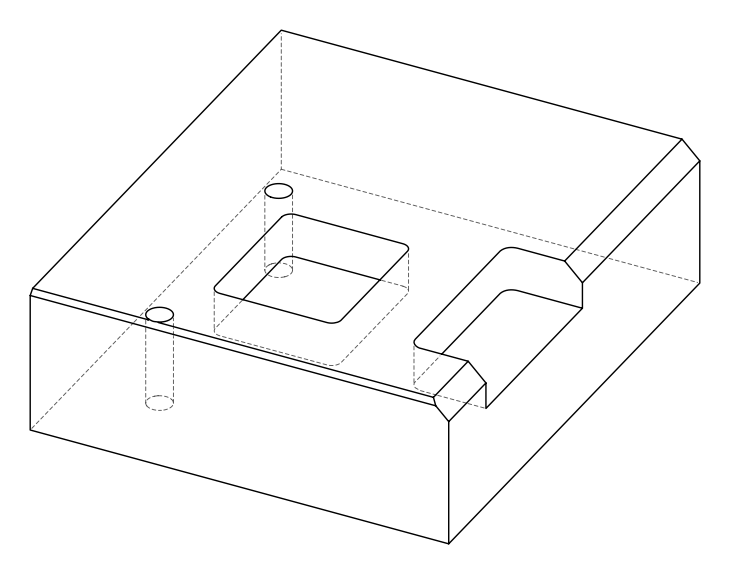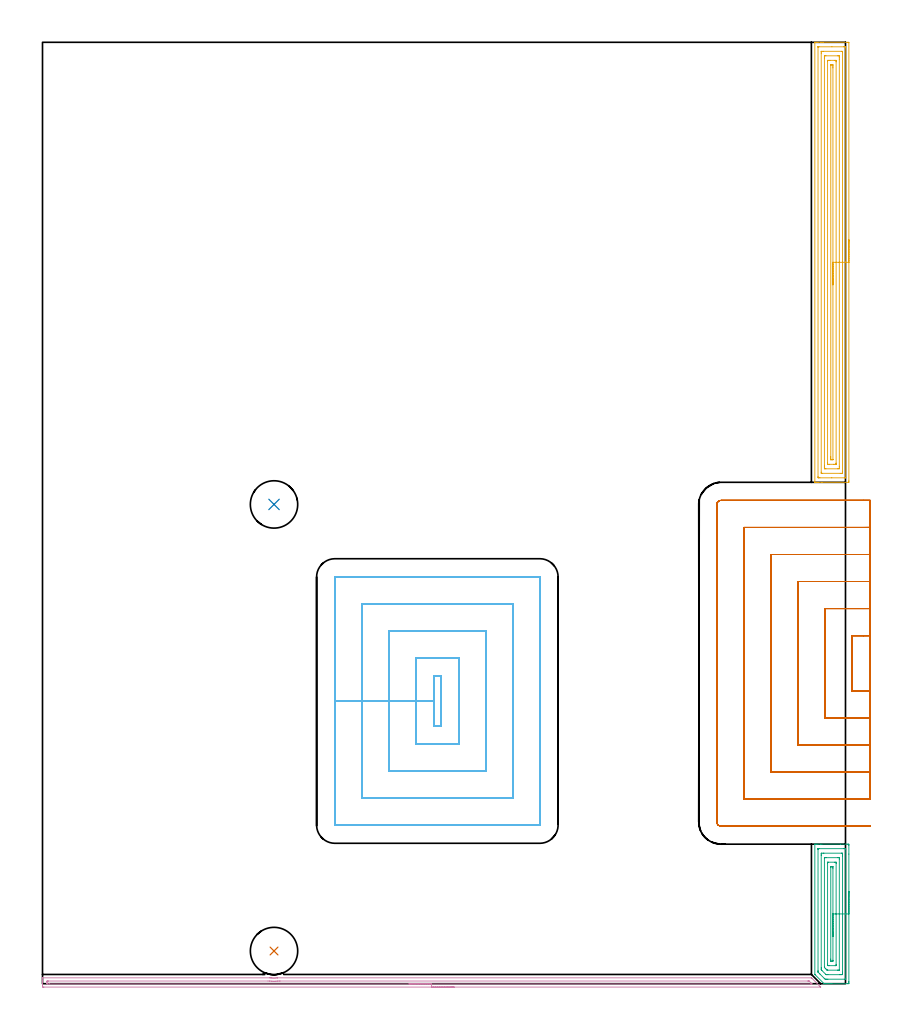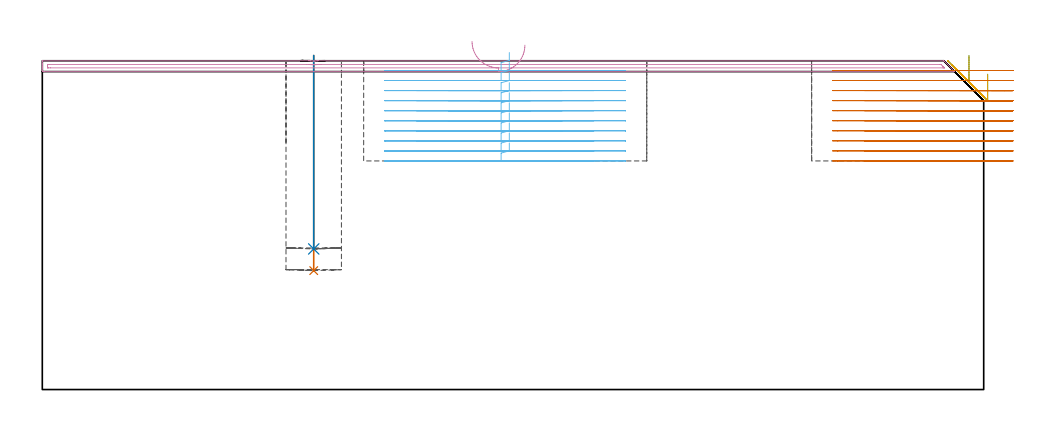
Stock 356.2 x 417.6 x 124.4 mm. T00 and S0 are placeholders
(PLAN: 7 operations, 2 tool changes, 79.7 min)
(1 INDEXABLE_INSERT_DRILL_BLIND_HOLE_FROM_SOLID | STEP1POCKET | NXT0302_013 | 0.33 min | 27376 mm3)
(2 INDEXABLE_INSERT_DRILL_BLIND_HOLE_FROM_SOLID_1 | STEP1POCKET_1 | NXT0302_013 | 0.29 min | 24543 mm3)
(3 AREA_MILL | FG_CHAMFER_SURFACE | UGT0205_001 | 3.17 min | 7876 mm3)
(4 AREA_MILL_1 | FG_CHAMFER_SURFACE_1 | UGT0205_001 | 5.66 min | 2883 mm3)
(5 AREA_MILL_2 | FG_CHAMFER_SURFACE_2 | UGT0205_001 | 9.6 min | 23075 mm3)
(6 MILL_RECTANGULAR_POCKET | POCKET_RECTANGULAR_STRAIGHT | NXT0201_012 | Follow Part, ap 4, ae 75% | 23.7 min | 510198 mm3)
(7 MILL_SLOT | SLOT_PARTIAL_RECTANGULAR | NXT0201_012 | Follow Part, ap 4, ae 75% | 36.95 min | 392804 mm3)
(TOOL NXT0302_013 | Index. Insert Drill 21mm [880-D2100L25-05] | D21 PA176 FL105 Z2)
(TOOL UGT0205_001 | Chamfer Mill 20 x 3 x 45 deg. | D20 FL50 Z2)
(TOOL NXT0201_012 | ENDMILL 16mm [2P460-1600-NA 1630] | D16 FL38 Z6)
(OP 1 INDEXABLE_INSERT_DRILL_BLIND_HOLE_FROM_SOLID)
G17 G21 G94 G90
T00 M6
G54
G17 G0 G90 X102.7 Y14.5 S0 M3
G43 Z134.4 H1
G94 G81 G98 Z45. F250. R126.4
G80
M5
M2
(OP 2 INDEXABLE_INSERT_DRILL_BLIND_HOLE_FROM_SOLID_1)
G17 G21 G94 G90
T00 M6
G54
G17 G0 G90 X102.7 Y212.6 S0 M3
G43 Z134.4 H1
G94 G81 G98 Z53.2 F250. R126.4
G80
M5
M2
(OP 3 AREA_MILL)
G17 G21 G94 G90
T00 M6
G54
G17 G0 G90 X357.7 Y40.95 S1061 M3
G43 Z134.4 H0
Z119.3
G94 G1 Y40.912 Z118.428 F250.
Y40.798 Z117.564
Y40.609 Z116.712
Y40.347 Z115.88
Y40.013 Z115.074
Y39.61 Z114.3
Y39.141 Z113.564
Y38.61 Z112.872
Y38.021 Z112.229
Y37.378 Z111.64
Y36.686 Z111.109
Y35.95 Z110.64
Y35.176 Z110.237
Y34.37 Z109.903
Y33.538 Z109.641
Y32.686 Z109.452
Y31.822 Z109.338
Y30.95 Z109.3
Y1.012
X357.699 Y0.606 Z109.301
X357.695 Y0.125 Z109.303
X357.692 Y0.009 Z109.306
X357.219 Y0. Z109.779
X350.15 Z116.844
X349.582 Z117.415
X349.266 Z117.73
X348.699 Z118.298
X348.383 Z118.613
X347.751 Z119.248
X347.248 Z119.752
X346.889 Y0.001 Z120.109
X346.694 Y0.01 Z120.304
X346.616 Y0.085 Z120.383
X346.539 Y0.16 Z120.458
X342.723 Y3.977 Z124.276
X342.627 Y4.075 Z124.37
X342.605 Y4.105 Z124.391
X342.6 Y4.175 Z124.4
Y61.741
X342.603 Y61.892 Z124.388
X342.614 Y61.9 Z124.376
X342.944 Z124.055
X343.333 Z123.666
X343.965 Z123.03
X345.164 Z121.832
X345.732 Z121.262
X353.984 Z113.013
X357.219 Z109.779
X357.505 Y61.897 Z109.492
X357.692 Y61.89 Z109.306
X357.699 Y61.702 Z109.299
X357.7 Y61.294 Z109.3
Y57.501
Y30.95
X356.286 Z110.714
Y2.391
X356.284 Y2.18 Z110.716
X356.282 Y2.075 Z110.718
X356.279 Y2.025 Z110.721
X356.273 Y2.01 Z110.727
X356.225 Y2.008 Z110.775
X355.837 Y2.001 Z111.163
X348.383 Z118.617
X347.884 Y2.003 Z119.116
X347.499 Y2.01 Z119.501
X347.133 Y2.029 Z119.867
X346.76 Y2.391 Z120.24
X344.849 Y4.301 Z122.151
X344.087 Y5.068 Z122.913
X344.035 Y5.126 Z122.965
X344.021 Y5.176 Z122.979
X344.019 Y5.279 Z122.981
X344.016 Y5.49 Z122.984
X344.014 Y5.911 Z122.986
Y59.509
X344.016 Y59.72 Z122.984
X344.018 Y59.825 Z122.982
X344.021 Y59.875 Z122.979
X344.027 Y59.89 Z122.973
X344.075 Y59.892 Z122.925
X344.463 Y59.899 Z122.537
X355.452 Y59.9 Z111.548
X355.95 Y59.898 Z111.05
X356.172 Y59.894 Z110.828
X356.275 Y59.89 Z110.725
X356.284 Y59.561 Z110.716
X356.285 Y59.509 Z110.715
X356.286 Y30.95 Z110.714
X354.872 Z112.128
X354.871 Y5.068 Z112.129
Y4.763
X354.866 Y4.176 Z112.134
X354.865 Y4.031 Z112.135
X354.733 Y4.009 Z112.267
X354.568 Y4.006 Z112.432
X353.858 Y4. Z113.142
X353.684 Z113.316
X348.383 Z118.617
X347.669 Y4.004 Z119.331
X347.631 Y4.01 Z119.369
X347.577 Y4.034 Z119.423
X347.499 Y4.105 Z119.501
X347.424 Y4.176 Z119.576
X345.732 Y5.868 Z121.268
X345.641 Y5.961 Z121.359
X345.547 Y6.064 Z121.453
X345.435 Y6.196 Z121.565
X345.433 Y6.263 Z121.567
X345.43 Y6.853 Z121.57
X345.429 Y7.16 Z121.571
Y56.832
Y57.138
X345.434 Y57.724 Z121.566
X345.435 Y57.869 Z121.565
X345.567 Y57.891 Z121.433
X345.732 Y57.894 Z121.268
X346.442 Y57.9 Z120.558
X346.616 Z120.384
X354.394 Z112.606
X354.568 Y57.898 Z112.432
X354.742 Y57.894 Z112.258
X354.852 Y57.89 Z112.148
X354.864 Y57.825 Z112.136
X354.867 Y57.724 Z112.133
X354.87 Y57.419 Z112.13
X354.871 Y56.832 Z112.129
Y56.525
X354.872 Y30.95 Z112.128
X353.457 Z113.543
Y6.191
X353.455 Y6.095 Z113.545
X353.453 Y6.038 Z113.547
X353.451 Y6.013 Z113.549
X353.433 Y6.01 Z113.567
X353.223 Y6.005 Z113.777
X352.801 Y6. Z114.199
X352.762 Z114.238
X348.344 Z118.656
X348.133 Y6.003 Z118.867
X348.08 Y6.006 Z118.92
X348.056 Y6.01 Z118.944
X347.997 Y6.064 Z119.003
X347.799 Y6.255 Z119.201
X347.499 Y6.55 Z119.501
X347.197 Y6.853 Z119.803
X346.889 Y7.17 Z120.111
X346.85 Y7.211 Z120.15
X346.847 Y7.227 Z120.153
X346.845 Y7.268 Z120.155
X346.843 Y7.351 Z120.157
Y7.516
Y55.71
X346.845 Y55.805 Z120.155
X346.847 Y55.862 Z120.153
X346.849 Y55.887 Z120.151
X346.867 Y55.89 Z120.133
X347.077 Y55.895 Z119.923
X347.499 Y55.9 Z119.501
X347.538 Z119.462
X352.84 Z114.16
X353.232 Y55.897 Z113.768
X353.428 Y55.892 Z113.572
X353.448 Y55.89 Z113.552
X353.451 Y55.878 Z113.549
X353.454 Y55.843 Z113.546
X353.456 Y55.79 Z113.544
X353.457 Y55.276 Z113.543
Y55.047
Y30.95
X352.043 Z114.957
Y8.511
X352.041 Y8.384 Z114.959
X352.036 Y8.13 Z114.964
X352.029 Y8.009 Z114.971
X351.996 Y8.006 Z115.004
X351.917 Y8.003 Z115.083
X351.665 Y8.001 Z115.335
X349.014 Y8. Z117.986
X348.699 Y8.003 Z118.301
X348.541 Y8.008 Z118.459
X348.504 Y8.01 Z118.496
X348.46 Y8.049 Z118.54
X348.383 Y8.127 Z118.617
X348.264 Y8.261 Z118.736
X348.259 Y8.511 Z118.741
X348.258 Y8.638 Z118.742
X348.257 Y53.389 Z118.743
X348.259 Y53.516 Z118.741
X348.264 Y53.77 Z118.736
X348.271 Y53.891 Z118.729
X348.304 Y53.894 Z118.696
X348.383 Y53.897 Z118.617
X348.635 Y53.899 Z118.365
X351.286 Y53.9 Z115.714
X351.917 Y53.896 Z115.083
X352.007 Y53.893 Z114.993
X352.028 Y53.891 Z114.972
X352.036 Y53.812 Z114.964
X352.039 Y53.643 Z114.961
X352.042 Y53.389 Z114.958
X352.043 Y30.95 Z114.957
X350.629 Z116.371
X350.628 Y10.423 Z116.372
X350.627 Y10.181 Z116.373
X350.624 Y10.061 Z116.376
X350.622 Y10.01 Z116.378
X350.564 Y10.005 Z116.436
X350.15 Y10.002 Z116.85
X349.683 Z117.317
X349.677 Y10.008 Z117.323
X349.674 Y10.011 Z117.326
X349.672 Y10.423 Z117.328
X349.671 Y10.907 Z117.329
X349.672 Y51.477 Z117.328
X349.673 Y51.719 Z117.327
X349.676 Y51.839 Z117.324
X349.678 Y51.89 Z117.322
X349.736 Y51.895 Z117.264
X350.15 Y51.898 Z116.85
X350.617 Z116.383
X350.623 Y51.892 Z116.377
X350.626 Y51.889 Z116.374
X350.628 Y51.477 Z116.372
X350.629 Y50.993 Z116.371
Y30.95
Y30.078 Z116.409
Y29.213 Z116.523
Y28.362 Z116.712
Y27.53 Z116.974
Y26.724 Z117.308
Y25.95 Z117.711
Y25.214 Z118.18
Y24.522 Z118.711
Y23.879 Z119.3
Y23.29 Z119.943
Y22.758 Z120.635
Y22.29 Z121.371
Y21.887 Z122.145
Y21.553 Z122.951
Y21.291 Z123.783
Y21.102 Z124.635
Y20.988 Z125.5
Y20.95 Z126.371
G0 Z134.4
M5
M2
(OP 4 AREA_MILL_1)
G17 G21 G94 G90
T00 M6
G54
G17 G0 G90 X182.6 Y-1.5 S1061 M3
G43 Z134.4 H0
Z130.3
G94 G1 X182.562 Z129.428 F250.
X182.448 Z128.564
X182.259 Z127.712
X181.997 Z126.88
X181.663 Z126.074
X181.26 Z125.3
X180.792 Z124.564
X180.26 Z123.872
X179.671 Z123.229
X179.028 Z122.64
X178.336 Z122.108
X177.6 Z121.64
X176.826 Z121.237
X176.02 Z120.903
X175.188 Z120.641
X174.337 Z120.452
X173.472 Z120.338
X172.6 Z120.3
X0.619
X0.307 Y-1.497 Z120.301
X0.01 Y-1.493 Z120.303
X0. Y-1.192 Z120.603
Y-0.925 Z120.87
Y-0.321 Z121.473
Y0.214 Z122.011
Y0.55 Z122.346
Y1.086 Z122.881
Y1.421 Z123.216
Y2.363 Z124.163
X0.004 Y2.484 Z124.276
X0.01 Y2.598 Z124.389
X0.172 Y2.6 Z124.4
X100.776 Y2.599 Z124.398
X101.278 Y2.598 Z124.39
X101.314 Y2.594 Z124.388
X101.325 Z124.387
X101.613 Y2.564 Z124.36
X102.059 Y2.527 Z124.325
X102.505 Y2.509 Z124.306
X102.975 Y2.512 Z124.308
X103.399 Y2.533 Z124.325
X103.844 Y2.57 Z124.365
X104.214 Y2.596 Z124.396
X104.254 Y2.597 Z124.397
X104.293 Y2.598 Z124.398
X341.008 Y2.6 Z124.4
X341.094 Y2.596 Z124.39
X341.136 Y2.562 Z124.358
X341.305 Y2.395 Z124.195
X344.894 Y-1.192 Z120.604
X345.028 Y-1.327 Z120.471
X345.17 Y-1.469 Z120.328
X345.184 Y-1.496 Z120.302
X345.185 Y-1.499 Z120.299
X345.12 Y-1.5 Z120.3
X345.028
X172.6
Y-0.086 Z121.714
X3.058
X2.406 Y-0.085 Z121.715
X2.161 Y-0.083 Z121.717
X2.052 Y-0.079 Z121.721
X2.009 Y-0.074 Z121.726
X2.007 Y-0.051 Z121.749
X2.002 Y0.072 Z121.872
X2.001 Y0.55 Z122.35
Y0.944 Z122.744
X2.006 Y1.077 Z122.877
X2.01 Y1.176 Z122.976
X2.08 Y1.179 Z122.979
X2.406 Y1.183 Z122.983
X2.648 Y1.185 Z122.985
X100.031 Y1.184 Z122.984
X100.681 Y1.18 Z122.98
X100.931 Y1.177 Z122.977
X101.574 Y1.14 Z122.94
X101.878 Y1.125 Z122.925
X102.467 Y1.101 Z122.901
X102.795
X103.361 Y1.117 Z122.917
X103.656 Y1.134 Z122.934
X104.254 Y1.171 Z122.971
X104.504 Y1.178 Z122.978
X105.148 Y1.183 Z122.983
X105.391 Y1.184 Z122.984
X339.462 Y1.186 Z122.986
X339.788 Y1.184 Z122.984
X339.951 Y1.182 Z122.982
X340.031 Y1.179 Z122.979
X340.068 Y1.17 Z122.97
X340.114 Y1.13 Z122.93
X340.699 Y0.55 Z122.35
X341.008 Y0.24 Z122.04
X341.296 Y-0.058 Z121.742
X341.313 Y-0.08 Z121.72
X341.282 Y-0.081 Z121.719
X341.191 Y-0.084 Z121.716
X341.008 Y-0.085 Z121.715
X340.766 Y-0.086 Z121.714
X172.6
X171.728 Z121.752
X170.864 Z121.866
X170.012 Z122.055
X169.18 Z122.317
X168.374 Z122.651
X167.6 Z123.054
X166.864 Z123.523
X166.172 Z124.054
X165.529 Z124.643
X164.94 Z125.286
X164.409 Z125.978
X163.94 Z126.714
X163.537 Z127.488
X163.203 Z128.294
X162.941 Z129.126
X162.752 Z129.978
X162.638 Z130.843
X162.6 Z131.714
G0 Z134.4
M5
M2
(OP 5 AREA_MILL_2)
G17 G21 G94 G90
T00 M6
G54
G17 G0 G90 X357.7 Y330. S1061 M3
G43 Z134.4 H0
Z119.3
G94 G1 Y329.962 Z118.428 F250.
Y329.848 Z117.564
Y329.659 Z116.712
Y329.397 Z115.88
Y329.063 Z115.074
Y328.66 Z114.3
Y328.192 Z113.564
Y327.66 Z112.872
Y327.071 Z112.229
Y326.428 Z111.64
Y325.736 Z111.108
Y325. Z110.64
Y324.226 Z110.237
Y323.42 Z109.903
Y322.588 Z109.641
Y321.736 Z109.452
Y320.872 Z109.338
Y320. Z109.3
Y223.024
X357.696 Y222.614 Z109.302
X357.692 Y222.41 Z109.306
X357.485 Y222.4 Z109.512
X345.732 Z121.262
X344.315 Z122.681
X343.965 Z123.03
X343.264 Z123.735
X342.982 Z124.018
X342.616 Z124.375
X342.603 Y222.408 Z124.388
X342.6 Y222.577 Z124.4
Y417.423
X342.603 Y417.592 Z124.388
X342.616 Y417.6 Z124.375
X342.982 Z124.018
X343.264 Z123.735
X343.965 Z123.03
X345.199 Z121.798
X345.732 Z121.262
X346.349 Z120.646
X357.219 Z109.779
X357.487 Y417.598 Z109.51
X357.692 Y417.59 Z109.306
X357.699 Y417.384 Z109.299
X357.7 Y320. Z109.3
X356.286 Z110.714
X356.285 Y224.495 Z110.715
X356.284 Y224.443 Z110.716
X356.282 Y224.418 Z110.718
X356.28 Y224.412 Z110.72
X356.265 Y224.41 Z110.735
X355.857 Y224.401 Z111.143
X350.115 Y224.4 Z116.885
X344.849 Y224.401 Z122.151
X344.369 Y224.403 Z122.631
X344.131 Y224.41 Z122.869
X344.021 Y224.421 Z122.979
X344.015 Y224.761 Z122.985
Y224.812
Y415.505
X344.016 Y415.557 Z122.984
X344.018 Y415.582 Z122.982
X344.02 Y415.588 Z122.98
X344.035 Y415.59 Z122.965
X344.443 Y415.598 Z122.557
X350.185 Y415.6 Z116.815
X355.452 Y415.599 Z111.548
X355.931 Y415.597 Z111.069
X356.169 Y415.59 Z110.831
X356.279 Y415.579 Z110.721
X356.285 Y415.239 Z110.715
Y415.188
X356.286 Y320. Z110.714
X354.872 Z112.128
X354.871 Y227.186 Z112.129
X354.869 Y226.599 Z112.131
X354.866 Y226.447 Z112.134
X354.865 Y226.416 Z112.135
X354.83 Y226.41 Z112.17
X354.762 Y226.403 Z112.238
X354.568 Y226.401 Z112.432
X353.881 Y226.4 Z113.119
X345.928 Y226.401 Z121.072
X345.732 Y226.405 Z121.268
X345.536 Y226.41 Z121.464
X345.435 Y226.424 Z121.565
X345.432 Y226.497 Z121.568
X345.431 Y226.599 Z121.569
X345.429 Y226.906 Z121.571
Y412.814
X345.431 Y413.401 Z121.569
X345.434 Y413.553 Z121.566
X345.435 Y413.584 Z121.565
X345.47 Y413.59 Z121.53
X345.538 Y413.597 Z121.462
X345.732 Y413.599 Z121.268
X346.419 Y413.6 Z120.581
X354.372 Y413.599 Z112.628
X354.568 Y413.595 Z112.432
X354.765 Y413.59 Z112.235
X354.865 Y413.576 Z112.135
X354.868 Y413.503 Z112.132
X354.869 Y413.401 Z112.131
X354.871 Y413.094 Z112.129
X354.872 Y320. Z112.128
X353.457 Z113.543
Y229.511
X353.456 Y229.281 Z113.544
X353.451 Y228.623 Z113.549
X353.447 Y228.41 Z113.553
X353.236 Y228.406 Z113.764
X352.788 Y228.4 Z114.212
X347.486 Z119.514
X347.062 Y228.406 Z119.938
X346.856 Y228.41 Z120.144
X346.85 Y228.527 Z120.15
X346.844 Y229.049 Z120.156
X346.843 Y229.281 Z120.157
Y229.945
Y410.49
X346.844 Y410.719 Z120.156
X346.849 Y411.377 Z120.151
X346.853 Y411.59 Z120.147
X347.064 Y411.594 Z119.936
X347.512 Y411.6 Z119.488
X352.814 Z114.186
X353.238 Y411.594 Z113.762
X353.444 Y411.59 Z113.556
X353.45 Y411.473 Z113.55
X353.456 Y410.951 Z113.544
X353.457 Y410.719 Z113.543
Y410.055
Y320.
X352.043 Z114.957
Y230.941
X352.042 Y230.813 Z114.958
X352.038 Y230.559 Z114.962
X352.034 Y230.409 Z114.966
X351.999 Y230.406 Z115.001
X351.917 Y230.403 Z115.083
X351.694 Y230.4 Z115.306
X351.034 Z115.966
X349.043 Z117.957
X348.383 Y230.404 Z118.617
X348.289 Y230.407 Z118.711
X348.267 Y230.409 Z118.733
X348.263 Y230.517 Z118.737
X348.259 Y230.686 Z118.741
X348.257 Y231.196 Z118.743
Y409.059
X348.258 Y409.187 Z118.742
X348.262 Y409.442 Z118.738
X348.266 Y409.591 Z118.734
X348.301 Y409.594 Z118.699
X348.383 Y409.597 Z118.617
X348.606 Y409.6 Z118.394
X349.266 Z117.734
X351.257 Z115.743
X351.917 Y409.596 Z115.083
X352.011 Y409.593 Z114.989
X352.033 Y409.591 Z114.967
X352.037 Y409.483 Z114.963
X352.041 Y409.314 Z114.959
X352.043 Y409.059 Z114.957
Y408.932
Y320.
X350.629 Z116.371
X350.628 Y232.614 Z116.372
X350.627 Y232.493 Z116.373
X350.624 Y232.433 Z116.376
X350.622 Y232.411 Z116.378
X350.595 Y232.406 Z116.405
X350.15 Y232.403 Z116.85
X349.713 Y232.404 Z117.287
X349.679 Y232.41 Z117.321
X349.677 Y232.441 Z117.323
X349.673 Y232.856 Z117.327
X349.671 Y233.34 Z117.329
Y233.75
X349.672 Y407.386 Z117.328
X349.673 Y407.508 Z117.327
X349.676 Y407.567 Z117.324
X349.678 Y407.589 Z117.322
X349.705 Y407.594 Z117.295
X350.15 Y407.597 Z116.85
X350.587 Y407.596 Z116.413
X350.621 Y407.59 Z116.379
X350.623 Y407.559 Z116.377
X350.627 Y407.144 Z116.373
X350.629 Y406.66 Z116.371
Y406.25
Y320.
Y319.128 Z116.409
Y318.264 Z116.523
Y317.412 Z116.712
Y316.58 Z116.974
Y315.774 Z117.308
Y315. Z117.711
Y314.264 Z118.18
Y313.572 Z118.711
Y312.929 Z119.3
Y312.34 Z119.943
Y311.808 Z120.635
Y311.34 Z121.371
Y310.937 Z122.145
Y310.603 Z122.951
Y310.341 Z123.783
Y310.152 Z124.635
Y310.038 Z125.5
Y310. Z126.371
G0 Z134.4
M5
M2
(OP 6 MILL_RECTANGULAR_POCKET)
G17 G21 G94 G90
T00 M6
G54
G17 G0 G90 X176.7 Y125.315 S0 M3
G43 Z134.52 H1
Z127.52
G94 G1 Y136.5 Z124.523 F250.
X173.6 Z123.692
Y125.4 Z120.718
Y114.3 F500.
X176.7
Y136.5
X173.6
Y125.4
X165.6
Y106.3
X184.7
Y144.5
X165.6
Y125.4
X153.6
Y94.3
X196.7
Y156.5
X153.6
Y125.4
X141.6
Y82.3
X208.7
Y168.5
X141.6
Y125.4
X129.6
Y70.4
X129.605 Y70.345
X129.645 Y70.305
X129.7 Y70.3
X220.6
X220.655 Y70.305
X220.695 Y70.345
X220.7 Y70.4
Y180.4
X220.695 Y180.455
X220.655 Y180.495
X220.6 Y180.5
X129.7
X129.645 Y180.495
X129.605 Y180.455
X129.6 Y180.4
Y125.4
Y124.4
G0 X176.7 Y125.315 Z123.718
G1 Y136.5 Z120.721 F250.
X173.6 Z119.89
Y125.4 Z116.916
Y114.3 F500.
X176.7
Y136.5
X173.6
Y125.4
X165.6
Y106.3
X184.7
Y144.5
X165.6
Y125.4
X153.6
Y94.3
X196.7
Y156.5
X153.6
Y125.4
X141.6
Y82.3
X208.7
Y168.5
X141.6
Y125.4
X129.6
Y70.4
X129.605 Y70.345
X129.645 Y70.305
X129.7 Y70.3
X220.6
X220.655 Y70.305
X220.695 Y70.345
X220.7 Y70.4
Y180.4
X220.695 Y180.455
X220.655 Y180.495
X220.6 Y180.5
X129.7
X129.645 Y180.495
X129.605 Y180.455
X129.6 Y180.4
Y125.4
Y124.4
G0 X176.7 Y125.315 Z119.916
G1 Y136.5 Z116.919 F250.
X173.6 Z116.088
Y125.4 Z113.114
Y114.3 F500.
X176.7
Y136.5
X173.6
Y125.4
X165.6
Y106.3
X184.7
Y144.5
X165.6
Y125.4
X153.6
Y94.3
X196.7
Y156.5
X153.6
Y125.4
X141.6
Y82.3
X208.7
Y168.5
X141.6
Y125.4
X129.6
Y70.4
X129.605 Y70.345
X129.645 Y70.305
X129.7 Y70.3
X220.6
X220.655 Y70.305
X220.695 Y70.345
X220.7 Y70.4
Y180.4
X220.695 Y180.455
X220.655 Y180.495
X220.6 Y180.5
X129.7
X129.645 Y180.495
X129.605 Y180.455
X129.6 Y180.4
Y125.4
Y124.4
G0 X176.7 Y125.315 Z116.114
G1 Y136.5 Z113.117 F250.
X173.6 Z112.286
Y125.4 Z109.312
Y114.3 F500.
X176.7
Y136.5
X173.6
Y125.4
X165.6
Y106.3
X184.7
Y144.5
X165.6
Y125.4
X153.6
Y94.3
X196.7
Y156.5
X153.6
Y125.4
X141.6
Y82.3
X208.7
Y168.5
X141.6
Y125.4
X129.6
Y70.4
X129.605 Y70.345
X129.645 Y70.305
X129.7 Y70.3
X220.6
X220.655 Y70.305
X220.695 Y70.345
X220.7 Y70.4
Y180.4
X220.695 Y180.455
X220.655 Y180.495
X220.6 Y180.5
X129.7
X129.645 Y180.495
X129.605 Y180.455
X129.6 Y180.4
Y125.4
Y124.4
G0 X176.7 Y125.315 Z112.312
G1 Y136.5 Z109.315 F250.
X173.6 Z108.484
Y125.4 Z105.51
Y114.3 F500.
X176.7
Y136.5
X173.6
Y125.4
X165.6
Y106.3
X184.7
Y144.5
X165.6
Y125.4
X153.6
Y94.3
X196.7
Y156.5
X153.6
Y125.4
X141.6
Y82.3
X208.7
Y168.5
X141.6
Y125.4
X129.6
Y70.4
X129.605 Y70.345
X129.645 Y70.305
X129.7 Y70.3
X220.6
X220.655 Y70.305
X220.695 Y70.345
X220.7 Y70.4
Y180.4
X220.695 Y180.455
X220.655 Y180.495
X220.6 Y180.5
X129.7
X129.645 Y180.495
X129.605 Y180.455
X129.6 Y180.4
Y125.4
Y124.4
G0 X176.7 Y125.315 Z108.51
G1 Y136.5 Z105.513 F250.
X173.6 Z104.682
Y125.4 Z101.708
Y114.3 F500.
X176.7
Y136.5
X173.6
Y125.4
X165.6
Y106.3
X184.7
Y144.5
X165.6
Y125.4
X153.6
Y94.3
X196.7
Y156.5
X153.6
Y125.4
X141.6
Y82.3
X208.7
Y168.5
X141.6
Y125.4
X129.6
Y70.4
X129.605 Y70.345
X129.645 Y70.305
X129.7 Y70.3
X220.6
X220.655 Y70.305
X220.695 Y70.345
X220.7 Y70.4
Y180.4
X220.695 Y180.455
X220.655 Y180.495
X220.6 Y180.5
X129.7
X129.645 Y180.495
X129.605 Y180.455
X129.6 Y180.4
Y125.4
Y124.4
G0 X176.7 Y125.315 Z104.708
G1 Y136.5 Z101.711 F250.
X173.6 Z100.88
Y125.4 Z97.906
Y114.3 F500.
X176.7
Y136.5
X173.6
Y125.4
X165.6
Y106.3
X184.7
Y144.5
X165.6
Y125.4
X153.6
Y94.3
X196.7
Y156.5
X153.6
Y125.4
X141.6
Y82.3
X208.7
Y168.5
X141.6
Y125.4
X129.6
Y70.4
X129.605 Y70.345
X129.645 Y70.305
X129.7 Y70.3
X220.6
X220.655 Y70.305
X220.695 Y70.345
X220.7 Y70.4
Y180.4
X220.695 Y180.455
X220.655 Y180.495
X220.6 Y180.5
X129.7
X129.645 Y180.495
X129.605 Y180.455
X129.6 Y180.4
Y125.4
Y124.4
G0 X176.7 Y125.315 Z100.906
G1 Y136.5 Z97.909 F250.
X173.6 Z97.078
Y125.4 Z94.104
Y114.3 F500.
X176.7
Y136.5
X173.6
Y125.4
X165.6
Y106.3
X184.7
Y144.5
X165.6
Y125.4
X153.6
Y94.3
X196.7
Y156.5
X153.6
Y125.4
X141.6
Y82.3
X208.7
Y168.5
X141.6
Y125.4
X129.6
Y70.4
X129.605 Y70.345
X129.645 Y70.305
X129.7 Y70.3
X220.6
X220.655 Y70.305
X220.695 Y70.345
X220.7 Y70.4
Y180.4
X220.695 Y180.455
X220.655 Y180.495
X220.6 Y180.5
X129.7
X129.645 Y180.495
X129.605 Y180.455
X129.6 Y180.4
Y125.4
Y124.4
G0 X176.7 Y125.315 Z97.104
G1 Y136.5 Z94.107 F250.
X173.6 Z93.276
Y125.4 Z90.302
Y114.3 F500.
X176.7
Y136.5
X173.6
Y125.4
X165.6
Y106.3
X184.7
Y144.5
X165.6
Y125.4
X153.6
Y94.3
X196.7
Y156.5
X153.6
Y125.4
X141.6
Y82.3
X208.7
Y168.5
X141.6
Y125.4
X129.6
Y70.4
X129.605 Y70.345
X129.645 Y70.305
X129.7 Y70.3
X220.6
X220.655 Y70.305
X220.695 Y70.345
X220.7 Y70.4
Y180.4
X220.695 Y180.455
X220.655 Y180.495
X220.6 Y180.5
X129.7
X129.645 Y180.495
X129.605 Y180.455
X129.6 Y180.4
Y125.4
Y124.4
G0 X176.7 Y125.315 Z93.302
G1 Y136.5 Z90.305 F250.
X173.6 Z89.474
Y125.4 Z86.5
Y114.3 F500.
X176.7
Y136.5
X173.6
Y125.4
X165.6
Y106.3
X184.7
Y144.5
X165.6
Y125.4
X153.6
Y94.3
X196.7
Y156.5
X153.6
Y125.4
X141.6
Y82.3
X208.7
Y168.5
X141.6
Y125.4
X129.6
Y70.4
X129.605 Y70.345
X129.645 Y70.305
X129.7 Y70.3
X220.6
X220.655 Y70.305
X220.695 Y70.345
X220.7 Y70.4
Y180.4
X220.695 Y180.455
X220.655 Y180.495
X220.6 Y180.5
X129.7
X129.645 Y180.495
X129.605 Y180.455
X129.6 Y180.4
Y125.4
Y124.4
G0 Z134.52
M5
M2
(OP 7 MILL_SLOT)
G17 G21 G94 G90
T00 M6
G54
G17 G0 G90 X367.2 Y154.413 S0 M3
G43 Z134.52 H1
Z120.718
G94 G1 X364.2 Y154.401 F250.
X363.946 Y154.4 F500.
X359.1
Y129.9
X363.946
X364.2 Y129.899
X367.2 Y129.887 F250.
Y166.417
X364.2 Y166.401
X363.946 Y166.4 F500.
X347.1
Y117.9
X363.946
X364.2 Y117.899
X367.2 Y117.883 F250.
Y178.422
X364.2 Y178.401
X363.946 Y178.4 F500.
X335.1
Y105.9
X363.946
X364.2 Y105.899
X367.2 Y105.878 F250.
Y190.433
X364.2 Y190.401
G2 X363.946 Y190.4 R24. F500.
G1 X323.1
Y93.9
X363.946
G2 X364.2 Y93.899 R24.
G1 X367.2 Y93.867 F250.
X367.199 Y202.466
X364.2 Y202.403
G2 X363.946 Y202.4 R12. F500.
G1 X311.1
Y81.9
X363.946
G2 X364.2 Y81.897 R12.
G1 X367.199 Y81.834 F250.
X366.946 Y214.4
X363.946
X301. F500.
G3 X299.1 Y212.5 R1.9
G1 Y71.8
G3 X301. Y69.9 R1.9
G1 X363.946
X366.946 F250.
G0 X367.2 Y154.403 Z116.916
G1 X364.2 Y154.4
X364.136 F500.
X359.1
Y129.9
X364.14
X364.2
X367.2 Y129.897 F250.
Y166.404
X364.2 Y166.4
X364.136 F500.
X347.1
Y117.9
X364.14
X364.2
X367.2 Y117.896 F250.
Y178.405
X364.2 Y178.4
X364.136 F500.
X335.1
Y105.9
X364.14
X364.2
X367.2 Y105.895 F250.
Y190.408
X364.2 Y190.4
X364.136 F500.
X323.1
Y93.9
X364.14
X364.2
X367.2 Y93.892 F250.
Y202.416
X364.2 Y202.4
X364.136 F500.
X311.1
Y81.9
X364.14
X364.2
X367.2 Y81.885 F250.
X367.136 Y214.4
X364.136
X301. F500.
G3 X299.1 Y212.5 R1.9
G1 Y71.8
G3 X301. Y69.9 R1.9
G1 X364.14
X367.14 F250.
G0 X367.2 Y154.4 Z113.114
G1 X364.2
X359.1 F500.
Y129.9
X364.2
X367.2 F250.
Y166.4
X364.2
X347.1 F500.
Y117.9
X364.2
X367.2 F250.
Y178.4
X364.2
X335.1 F500.
Y105.9
X364.2
X367.2 F250.
Y190.4
X364.2
X323.1 F500.
Y93.9
X364.2
X367.2 F250.
Y202.4
X364.2
X311.1 F500.
Y81.9
X364.2
X367.2 F250.
Y214.4
X364.2
X301. F500.
G3 X299.1 Y212.5 R1.9
G1 Y71.8
G3 X301. Y69.9 R1.9
G1 X364.2
X367.2 F250.
G0 Y154.4 Z109.312
G1 X364.2
X359.1 F500.
Y129.9
X364.2
X367.2 F250.
Y166.4
X364.2
X347.1 F500.
Y117.9
X364.2
X367.2 F250.
Y178.4
X364.2
X335.1 F500.
Y105.9
X364.2
X367.2 F250.
Y190.4
X364.2
X323.1 F500.
Y93.9
X364.2
X367.2 F250.
Y202.4
X364.2
X311.1 F500.
Y81.9
X364.2
X367.2 F250.
Y214.4
X364.2
X301. F500.
G3 X299.1 Y212.5 R1.9
G1 Y71.8
G3 X301. Y69.9 R1.9
G1 X364.2
X367.2 F250.
G0 Y154.4 Z105.51
G1 X364.2
X359.1 F500.
Y129.9
X364.2
X367.2 F250.
Y166.4
X364.2
X347.1 F500.
Y117.9
X364.2
X367.2 F250.
Y178.4
X364.2
X335.1 F500.
Y105.9
X364.2
X367.2 F250.
Y190.4
X364.2
X323.1 F500.
Y93.9
X364.2
X367.2 F250.
Y202.4
X364.2
X311.1 F500.
Y81.9
X364.2
X367.2 F250.
Y214.4
X364.2
X301. F500.
G3 X299.1 Y212.5 R1.9
G1 Y71.8
G3 X301. Y69.9 R1.9
G1 X364.2
X367.2 F250.
G0 Y154.4 Z101.708
G1 X364.2
X359.1 F500.
Y129.9
X364.2
X367.2 F250.
Y166.4
X364.2
X347.1 F500.
Y117.9
X364.2
X367.2 F250.
Y178.4
X364.2
X335.1 F500.
Y105.9
X364.2
X367.2 F250.
Y190.4
X364.2
X323.1 F500.
Y93.9
X364.2
X367.2 F250.
Y202.4
X364.2
X311.1 F500.
Y81.9
X364.2
X367.2 F250.
Y214.4
X364.2
X301. F500.
G3 X299.1 Y212.5 R1.9
G1 Y71.8
G3 X301. Y69.9 R1.9
G1 X364.2
X367.2 F250.
G0 Y154.4 Z97.906
G1 X364.2
X359.1 F500.
Y129.9
X364.2
X367.2 F250.
Y166.4
X364.2
X347.1 F500.
Y117.9
X364.2
X367.2 F250.
Y178.4
X364.2
X335.1 F500.
Y105.9
X364.2
X367.2 F250.
Y190.4
X364.2
X323.1 F500.
Y93.9
X364.2
X367.2 F250.
Y202.4
X364.2
X311.1 F500.
Y81.9
X364.2
X367.2 F250.
Y214.4
X364.2
X301. F500.
G3 X299.1 Y212.5 R1.9
G1 Y71.8
G3 X301. Y69.9 R1.9
G1 X364.2
X367.2 F250.
G0 Y154.4 Z94.104
G1 X364.2
X359.1 F500.
Y129.9
X364.2
X367.2 F250.
Y166.4
X364.2
X347.1 F500.
Y117.9
X364.2
X367.2 F250.
Y178.4
X364.2
X335.1 F500.
Y105.9
X364.2
X367.2 F250.
Y190.4
X364.2
X323.1 F500.
Y93.9
X364.2
X367.2 F250.
Y202.4
X364.2
X311.1 F500.
Y81.9
X364.2
X367.2 F250.
Y214.4
X364.2
X301. F500.
G3 X299.1 Y212.5 R1.9
G1 Y71.8
G3 X301. Y69.9 R1.9
G1 X364.2
X367.2 F250.
G0 Y154.4 Z90.302
G1 X364.2
X359.1 F500.
Y129.9
X364.2
X367.2 F250.
Y166.4
X364.2
X347.1 F500.
Y117.9
X364.2
X367.2 F250.
Y178.4
X364.2
X335.1 F500.
Y105.9
X364.2
X367.2 F250.
Y190.4
X364.2
X323.1 F500.
Y93.9
X364.2
X367.2 F250.
Y202.4
X364.2
X311.1 F500.
Y81.9
X364.2
X367.2 F250.
Y214.4
X364.2
X301. F500.
G3 X299.1 Y212.5 R1.9
G1 Y71.8
G3 X301. Y69.9 R1.9
G1 X364.2
X367.2 F250.
G0 Y154.4 Z86.5
G1 X364.2
X359.1 F500.
Y129.9
X364.2
X367.2 F250.
Y166.4
X364.2
X347.1 F500.
Y117.9
X364.2
X367.2 F250.
Y178.4
X364.2
X335.1 F500.
Y105.9
X364.2
X367.2 F250.
Y190.4
X364.2
X323.1 F500.
Y93.9
X364.2
X367.2 F250.
Y202.4
X364.2
X311.1 F500.
Y81.9
X364.2
X367.2 F250.
Y214.4
X364.2
X301. F500.
G3 X299.1 Y212.5 R1.9
G1 Y71.8
G3 X301. Y69.9 R1.9
G1 X364.2
X367.2 F250.
G0 Z134.52
M5
M2
